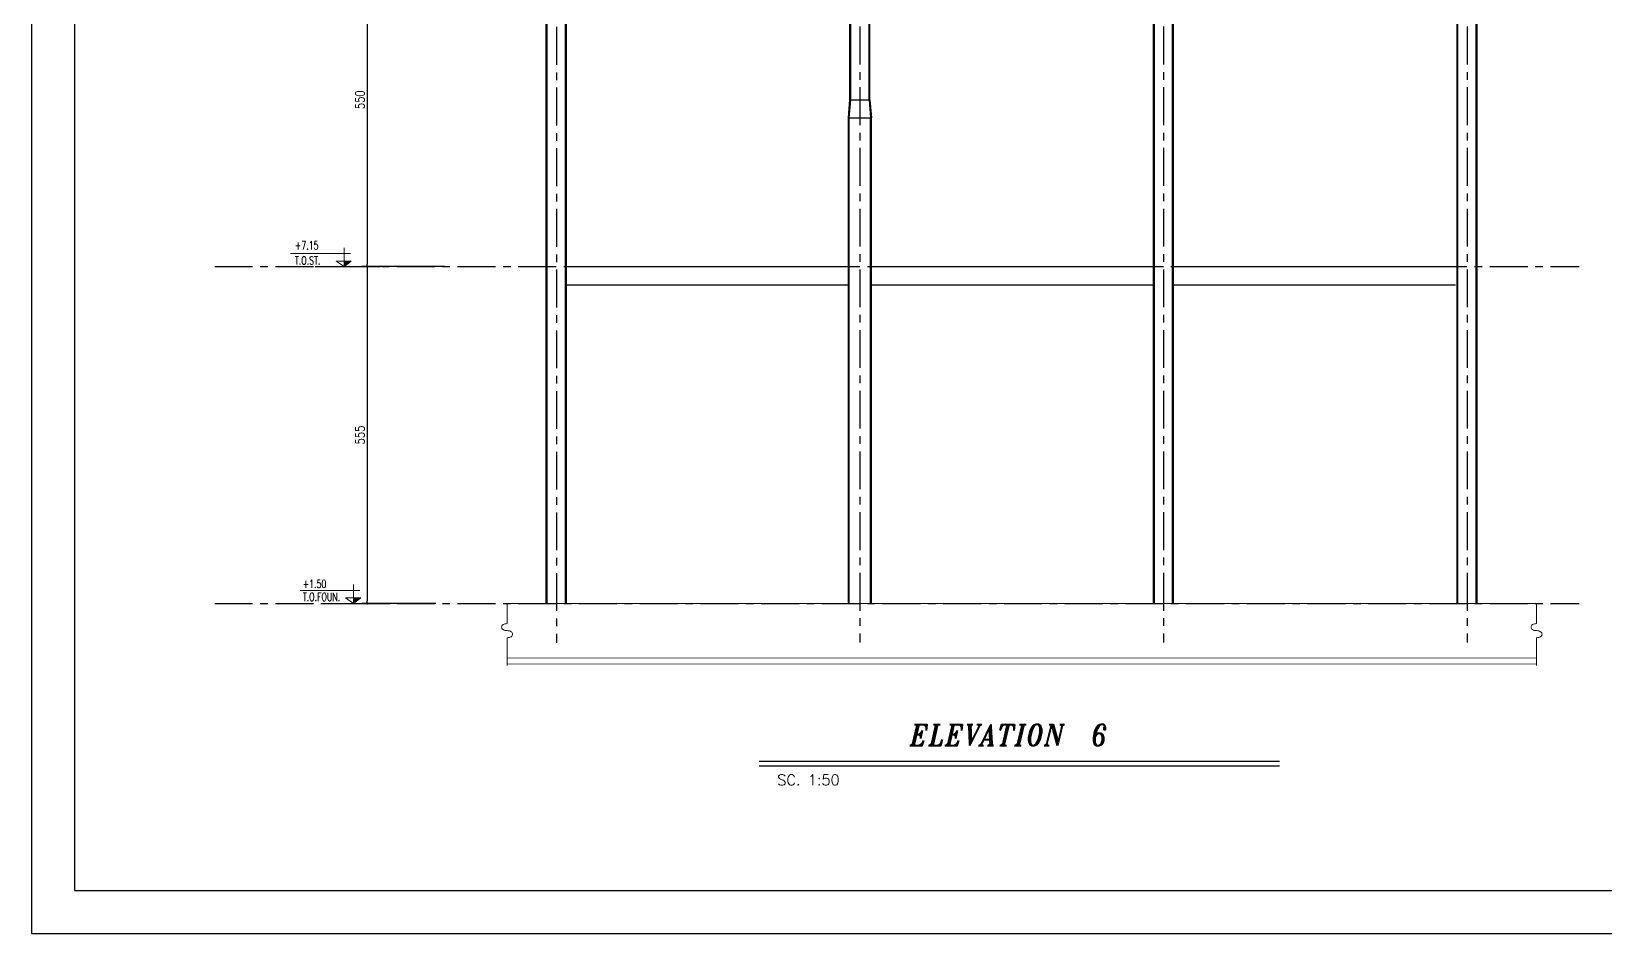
# Model space of a CAD drawing. Header units: inches. Extents: x 460503 to 460688, y 47570 to 48852.
# Drawn here: x 460506 to 460557.9, y 47793.7 to 47823.4 of the extents above; entities that cross this region are included whole.
import ezdxf

# ---------------------------------------------------------------- set-up
doc = ezdxf.new("R2010")
doc.units = ezdxf.units.IN
doc.header["$MEASUREMENT"] = 0
doc.linetypes.add('CENTER', pattern=[2, 1.25, -0.25, 0.25, -0.25])
doc.linetypes.add('HIDDEN', pattern=[0.375, 0.25, -0.125])
for name, color, linetype in [('1', 1, 'Continuous'), ('1R', 1, 'Continuous'), ('2H', 2, 'HIDDEN'), ('3', 3, 'HIDDEN'), ('3G', 3, 'Continuous'), ('4C', 4, 'Continuous'), ('6M', 6, 'Continuous'), ('AXE', 1, 'CENTER'), ('D', 1, 'Continuous'), ('DIM', 8, 'Continuous'), ('lateral brace', 5, 'Continuous'), ('Layer4', 118, 'Continuous'), ('LEVEL', 3, 'HIDDEN'), ('TXT', 3, 'Continuous')]:
    doc.layers.add(name, color=color, linetype=linetype)
doc.layers.add('2', color=2, linetype='Continuous', lineweight=9)
doc.styles.add('ITALICT', font='italict')
doc.styles.add('ROMANS', font='ROMANS', dxfattribs={"width": 0.8})
doc.styles.add('ROMANT', font='romant')
doc.dimstyles.new('1-100', dxfattribs={"dimtxt": 0.3, "dimasz": 0.08, "dimexe": 0.18, "dimexo": 0.0625, "dimgap": 0.09, "dimtad": 1, "dimdec": 0, "dimlfac": 100, "dimdsep": 46, "dimtxsty": 'ROMANT', "dimblk": 'DOT', "dimcen": 0.09, "dimclrd": 1, "dimclre": 1, "dimclrt": 3, "dimadec": 0, "dimazin": 0, "dimtfac": 1, "dimtdec": 0, "dimtix": 1, "dimtofl": 0, "dimtmove": 2, "dimatfit": 3, "dimldrblk": 'DOT', "dimfxl": 1, "dimtolj": 1, "dimarcsym": 0})

# ---------------------------------------------------------------- blocks, each defined once
blk = doc.blocks.new('DOT')
at = {"layer": 'DIM', "color": 0, "linetype": 'ByBlock'}
blk.add_line((-0.5, 0), (-1, 0), dxfattribs=at)
at = {"layer": 'DIM', "color": 0, "linetype": 'ByBlock', "const_width": 0.5}
blk.add_lwpolyline([(-0.25, 0, 1), (0.25, 0, 1)], format="xyb", close=True, dxfattribs=at)
blk = doc.blocks.new('*D424')
at = {"layer": 'D', "color": 1, "lineweight": -2, "transparency": 16777216}
for p, q in [((460519.665, 47815.635), (460516.927, 47815.635)), ((460517.107, 47815.555), (460517.107, 47804.615)), ((460519.367, 47804.535), (460516.927, 47804.535))]:
    blk.add_line(p, q, dxfattribs=at)
at = {"layer": 'Defpoints', "color": 0, "transparency": 16777216}
for p in [(460519.727, 47815.635), (460517.107, 47804.535), (460519.429, 47804.535)]:
    blk.add_point(p, dxfattribs=at)
at = {"layer": 'D', "color": 1, "lineweight": -2, "transparency": 16777216, "xscale": 0.08, "yscale": 0.08, "zscale": 0.08}
for p, rotation in [((460517.107, 47815.635), 90), ((460517.107, 47804.535), 270)]:
    blk.add_blockref('DOT', p, dxfattribs=dict(at, rotation=rotation))
at = {"layer": 'D', "color": 2, "transparency": 16777216, "insert": (460516.867, 47810.085), "char_height": 0.3, "attachment_point": 5, "rotation": 90, "style": 'ROMANS'}
blk.add_mtext('\\A1;555', dxfattribs=at)
blk = doc.blocks.new('_Dot')
at = {"layer": 'DIM', "color": 0, "lineweight": -2}
blk.add_line((-0.5, 0), (-1, 0), dxfattribs=at)
at = {"layer": 'DIM', "color": 0, "const_width": 0.5}
blk.add_lwpolyline([(-0.25, 0, 1), (0.25, 0, 1)], format="xyb", close=True, dxfattribs=at)
blk = doc.blocks.new('*D425')
at = {"layer": 'D', "color": 1, "lineweight": -2, "transparency": 16777216}
for p, q in [((460519.525, 47826.635), (460516.927, 47826.635)), ((460517.107, 47826.555), (460517.107, 47815.715)), ((460519.367, 47815.635), (460516.927, 47815.635))]:
    blk.add_line(p, q, dxfattribs=at)
at = {"layer": 'Defpoints', "color": 0, "transparency": 16777216}
for p in [(460519.588, 47826.635), (460517.107, 47815.635), (460519.429, 47815.635)]:
    blk.add_point(p, dxfattribs=at)
at = {"layer": 'D', "color": 1, "lineweight": -2, "transparency": 16777216, "xscale": 0.08, "yscale": 0.08, "zscale": 0.08}
for p, rotation in [((460517.107, 47826.635), 90), ((460517.107, 47815.635), 270)]:
    blk.add_blockref('DOT', p, dxfattribs=dict(at, rotation=rotation))
at = {"layer": 'D', "color": 2, "transparency": 16777216, "insert": (460516.867, 47821.135), "char_height": 0.3, "attachment_point": 5, "rotation": 90, "style": 'ROMANS'}
blk.add_mtext('\\A1;550', dxfattribs=at)
blk = doc.blocks.new('ss')
at = {"layer": '2'}
for p, q in [((0, 0.137), (0, 0.514)), ((0, -0.137), (0, -0.674))]:
    blk.add_line(p, q, dxfattribs=at)
for points in [[(0, 0, -0.064661), (-0.043, 0.006, -0.077521), (-0.076, 0.02, -0.107173), (-0.1, 0.044, -0.145), (-0.107, 0.069, -0.145), (-0.1, 0.093, -0.107173), (-0.076, 0.117, -0.077521), (-0.043, 0.131, -0.064661), (0, 0.137, -0.064661)], [(0, -0.137, 0.064661), (0.043, -0.131, 0.077521), (0.076, -0.117, 0.107173), (0.1, -0.093, 0.145), (0.107, -0.069, 0.145), (0.1, -0.044, 0.107173), (0.076, -0.02, 0.077521), (0.043, -0.006, 0.064661), (0, 0, 0.064661)]]:
    blk.add_lwpolyline(points, format="xyb", dxfattribs=at)

msp = doc.modelspace()

# ---------------------------------------------------------------- hatches: boundary and pattern name
at = {"layer": '1R'}
h = msp.add_hatch(color=256, dxfattribs=at)
h.dxf.hatch_style = 1
h.paths.add_polyline_path([(460533.00534581, 47821.15593583), (460533.00534581, 47821.13451253), (460533.03534581, 47821.13451253)])
h.paths.add_polyline_path([(460533.00534581, 47821.13451253), (460533.00366149, 47821.11430076), (460533.03534581, 47821.13451253)])
h = msp.add_hatch(color=256, dxfattribs=at)
h.dxf.hatch_style = 1
h.paths.add_polyline_path([(460533.66534581, 47821.13451253), (460533.66534581, 47821.15593583), (460533.63534581, 47821.13451253)])
h.paths.add_polyline_path([(460533.66703012, 47821.11430076), (460533.66534581, 47821.13451253), (460533.63534581, 47821.13451253)])
h = msp.add_hatch(color=256, dxfattribs=at)
h.dxf.hatch_style = 1
h.paths.add_polyline_path([(460532.9569858, 47820.55419241), (460532.95534581, 47820.53451253), (460532.98534581, 47820.53451253)])
h.paths.add_polyline_path([(460532.95534581, 47820.53451253), (460532.95534581, 47820.51308924), (460532.98534581, 47820.53451253)])
h = msp.add_hatch(color=256, dxfattribs=at)
h.dxf.hatch_style = 1
h.paths.add_polyline_path([(460533.71534581, 47820.53451253), (460533.71370582, 47820.55419241), (460533.68534581, 47820.53451253)])
h.paths.add_polyline_path([(460533.71534581, 47820.51308924), (460533.71534581, 47820.53451253), (460533.68534581, 47820.53451253)])

# ---------------------------------------------------------------- linework, layer by layer
at = {"layer": '1'}
msp.add_lwpolyline([(460507.46120186, 47795.0701124), (460588.72955203, 47795.0701124), (460588.72955203, 47851.70310903), (460507.46120186, 47851.70310903)], close=True, dxfattribs=at)
at = {"layer": '1R'}
for p, q in [((460533.03534581, 47821.13451253, 0.01999995), (460533.00366252, 47821.11431305, 0.01437496)), ((460533.03534581, 47821.13451253, 0.01999995), (460533.00534581, 47821.15593583, 0.01999995)), ((460533.00534581, 47821.13451253, 0.00499999), (460533.66534581, 47821.13451253, 0.00499999)), ((460533.05534581, 47821.13451253, 0.01999995), (460533.66534581, 47821.13451253, 0.01999995)), ((460533.63534581, 47821.13451253, 0.01999995), (460533.66534581, 47821.15593583, 0.01999995)), ((460533.63534581, 47821.13451253, 0.01999995), (460533.66701534, 47821.11447817, 0.01437496)), ((460532.95534581, 47820.53451253, 0.00499999), (460533.71534581, 47820.53451253, 0.00499999)), ((460532.95534581, 47820.53451253, 0.00499999), (460533.71534581, 47820.53451253, 0.00499999)), ((460532.95534581, 47820.53451253, 0.00499999), (460533.56534581, 47820.53451253, 0.00499999)), ((460532.95534581, 47820.53451253, 0.00499999), (460533.56534581, 47820.53451253, 0.00499999)), ((460532.98534581, 47820.53451253, 0.00499999), (460532.95534581, 47820.51308924, 0.00499999)), ((460532.98534581, 47820.53451253, 0.00499999), (460532.9569858, 47820.55419241, 0.00499999)), ((460533.68534581, 47820.53451253, 0.00499999), (460533.71370582, 47820.55419241, 0.00499999)), ((460533.68534581, 47820.53451253, 0.00499999), (460533.71534581, 47820.51308924, 0.00499999))]:
    msp.add_line(p, q, dxfattribs=at)
at = {"layer": '2'}
for p, q in [((460516.55354241, 47816.06262645), (460514.58188934, 47816.06262645)), ((460516.34069642, 47815.63451253), (460516.34069642, 47816.2589432)), ((460516.34069642, 47815.63451253), (460516.08065155, 47815.81467539)), ((460516.08071815, 47815.81938623), (460516.58080442, 47815.81938623)), ((460516.6529367, 47804.53451253), (460516.6529367, 47805.1589432)), ((460516.86578269, 47804.96262645), (460514.89412962, 47804.96262645)), ((460516.6529367, 47804.53451253), (460516.39289184, 47804.71467539)), ((460516.39295843, 47804.71938623), (460516.89304471, 47804.71938623)), ((460521.71390906, 47804.53451253), (460555.66755845, 47804.53451253)), ((460521.71380559, 47802.53451254), (460555.62361648, 47802.54040491)), ((460521.71381732, 47802.73451254), (460555.62364406, 47802.74040491))]:
    msp.add_line(p, q, dxfattribs=at)
at = {"layer": '2H'}
for p, q in [((460516.58073783, 47815.81467539), (460516.34069642, 47815.63451253)), ((460516.89297811, 47804.71467539), (460516.6529367, 47804.53451253))]:
    msp.add_line(p, q, dxfattribs=at)
at = {"layer": '3'}
for points in [[(460516.34069642, 47815.63451253), (460516.58073783, 47815.81467539), (460516.34069642, 47815.81467539)], [(460516.6529367, 47804.53451253), (460516.89297811, 47804.71467539), (460516.6529367, 47804.71467539)]]:
    msp.add_solid(points, dxfattribs=at)
at = {"layer": '3G'}
for p, q in [((460533.63534581, 47821.13451253, 0.00499999), (460533.63534581, 47837.16001808, 0.00499999)), ((460533.66534581, 47821.13451253, 0.00499999), (460533.66534581, 47837.16432336, 0.00499999)), ((460533.00534581, 47821.13451253, 0.00499999), (460533.00534581, 47837.06960712, 0.00499999)), ((460533.03534581, 47821.13451253, 0.00499999), (460533.03534581, 47837.0739124, 0.00499999)), ((460543.00534581, 47804.54447186, 0.00499999), (460543.00534581, 47837.09686624, 0.00499999)), ((460543.03534581, 47804.54447186, 0.00499999), (460543.03534581, 47837.09277001, 0.00499999)), ((460543.63534581, 47804.54447186, 0.00499999), (460543.63534581, 47837.01084543, 0.00499999)), ((460543.66534581, 47804.54447186, 0.00499999), (460543.66534581, 47837.00674921, 0.00499999)), ((460523.00534581, 47804.53451253, 0.00499999), (460523.00534581, 47835.63451253, 0.00499999)), ((460523.03534581, 47804.53451253, 0.00499999), (460523.03534581, 47835.63873283, 0.00499999)), ((460523.63534581, 47804.53451253, 0.00499999), (460523.63534581, 47835.72492349, 0.00499999)), ((460523.66534581, 47804.53451253, 0.00499999), (460523.66534581, 47835.72922878, 0.00499999)), ((460553.00534581, 47804.53451253, 0.00499999), (460553.00534581, 47835.73145662, 0.00499999)), ((460553.03534581, 47804.53451253, 0.00499999), (460553.03534581, 47835.72736039, 0.00499999)), ((460553.63534581, 47804.53451253, 0.00499999), (460553.63534581, 47835.63881782, 0.00499999)), ((460553.66534581, 47804.53451253, 0.00499999), (460553.66534581, 47835.63451253, 0.00499999)), ((460532.95534581, 47820.53451253, 0.00499999), (460533.00534581, 47821.13451253, 0.00499999)), ((460532.98534581, 47820.53451253, 0.00499999), (460533.03534581, 47821.13451253, 0.00499999)), ((460533.63534581, 47821.13451253, 0.00499999), (460533.68534581, 47820.53451253, 0.00499999)), ((460533.66534581, 47821.13451253, 0.00499999), (460533.71534581, 47820.53451253, 0.00499999)), ((460532.95534581, 47804.53451253, 0.00499999), (460532.95534581, 47820.53451253, 0.00499999)), ((460532.98534581, 47804.53451253, 0.00499999), (460532.98534581, 47820.53451253, 0.00499999)), ((460533.68534581, 47804.53451253, 0.00499999), (460533.68534581, 47820.53451253, 0.00499999)), ((460533.68534581, 47804.53451253, 0.00499999), (460533.68534581, 47820.53451253, 0.00499999)), ((460533.71534581, 47804.53451253, 0.00499999), (460533.71534581, 47820.53451253, 0.00499999)), ((460523.66534581, 47815.63451253), (460532.95534581, 47815.63451253)), ((460533.71534581, 47815.63451253), (460543.00534581, 47815.63451253)), ((460543.66534581, 47815.63451253), (460552.95534581, 47815.63451253)), ((460523.66534581, 47815.03451253), (460532.95534581, 47815.03451253)), ((460533.71534581, 47815.03451253), (460543.00534581, 47815.03451253)), ((460543.66534581, 47815.03451253), (460552.95534581, 47815.03451253)), ((460530.0264893, 47799.18402448), (460547.15743261, 47799.18402448))]:
    msp.add_line(p, q, dxfattribs=at)
at = {"layer": '3G', "linetype": 'ByBlock'}
msp.add_line((460530.01366834, 47799.18402448), (460547.15743261, 47799.18402448), dxfattribs=at)
at = {"layer": '6M', "color": 4}
msp.add_line((460530.01366834, 47799.3345916), (460547.15743261, 47799.3345916), dxfattribs=at)
at = {"layer": 'AXE'}
for p, q in [((460523.33534581, 47845.53543435, 0.00499999), (460523.33534581, 47803.23723997, 0.00499999)), ((460533.33534581, 47845.54539368, 0.00499999), (460533.33534581, 47803.2471993, 0.00499999)), ((460543.33534581, 47845.54539368, 0.00499999), (460543.33534581, 47803.2471993, 0.00499999)), ((460553.3353458, 47845.54532701, 0.00499999), (460553.3353458, 47803.24713263, 0.00499999)), ((460512.08129343, 47815.63451253), (460557.02213039, 47815.63451253)), ((460512.08129343, 47804.53451253), (460557.02213039, 47804.53451253))]:
    msp.add_line(p, q, dxfattribs=at)
at = {"layer": 'D'}
for p, q in [((460515.39102298, 47815.63451253), (460517.54138379, 47815.63451253)), ((460515.70326327, 47804.53451253), (460517.85362407, 47804.53451253))]:
    msp.add_line(p, q, dxfattribs=at)
at = {"layer": 'DIM'}
msp.add_lwpolyline([(460506.04537694, 47793.65428748), (460590.14537694, 47793.65428748), (460590.14537694, 47853.11893395), (460506.04537694, 47853.11893395)], close=True, dxfattribs=at)
at = {"layer": 'lateral brace'}
msp.add_lwpolyline([(460506.04537694, 47793.65428748), (460590.14537694, 47793.65428748), (460590.14537694, 47853.11893395), (460506.04537694, 47853.11893395)], close=True, dxfattribs=at)
at = {"layer": 'Layer4'}
msp.add_lwpolyline([(460590.14537694, 47853.11893395), (460506.04537694, 47853.11893395), (460506.04537694, 47793.65428748), (460590.14537694, 47793.65428748)], close=True, dxfattribs=at)

# ---------------------------------------------------------------- block references
at = {"layer": 'TXT', "xscale": 1.7, "yscale": 1.7, "zscale": 1.7}
for p in [(460521.71385211, 47803.63761045), (460555.62375709, 47803.63761045)]:
    msp.add_blockref('ss', p, dxfattribs=at)

# ---------------------------------------------------------------- texts
at = {"layer": '3G', "style": 'ROMANS'}
msp.add_text('SC. 1:50', height=0.35, dxfattribs=at).set_placement((460530.61307958, 47798.5432361))
at = {"layer": '4C', "style": 'ITALICT', "width": 0.9}
msp.add_text('ELEVATION  6', height=0.7, dxfattribs=at).set_placement((460534.97608808, 47799.84735736))
at = {"layer": 'LEVEL', "style": 'ROMANS', "width": 0.7}
for s, p in [('+7.15', (460514.72268757, 47816.20226057)), ('T.O.ST.  ', (460514.72268757, 47815.70101366)), ('+1.50', (460514.98278565, 47805.04356513)), ('T.O.FOUN.', (460514.98278565, 47804.61400778))]:
    msp.add_text(s, height=0.27, dxfattribs=at).set_placement(p)

# ---------------------------------------------------------------- dimensions: what is measured, and where the dimension line sits
at = {"layer": 'D'}
for base, p1, p2, text, picture, middle in [((460517.1073024, 47815.63451253), (460519.58755882, 47826.63451253), (460519.42931754, 47815.63451253), '550', '*D425', (460516.8673024, 47821.13451253)), ((460517.1073024, 47804.53451253), (460519.7274975, 47815.63451253), (460519.42931754, 47804.53451253), '555', '*D424', (460516.8673024, 47810.08451253))]:
    dim = msp.add_linear_dim(base=base, p1=p1, p2=p2, angle=90, text=text, dimstyle='1-100', override={"dimtxsty": 'ROMANS', "dimclrt": 2, "dimtmove": 1}, dxfattribs=at)
    dim.commit()
    dim.dimension.update_dxf_attribs({"geometry": picture, "text_midpoint": middle})

doc.saveas('drawing.dxf')
